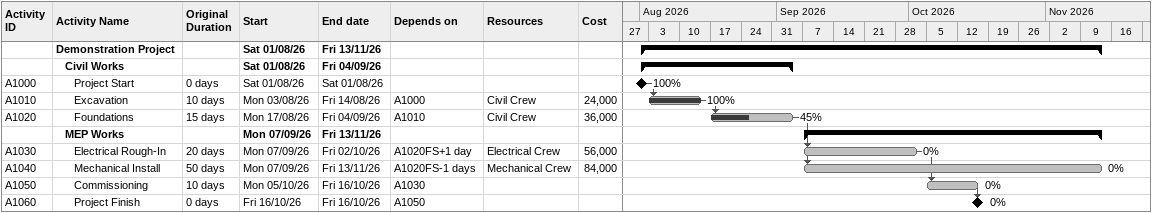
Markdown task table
| ID | Level | Task | Original duration | Start | Finish | Predecessors | Resources | % complete | Cost |
|---|---|---|---|---|---|---|---|---|---|
|  | 1 | **Demonstration Project** |  | 2026-08-01 | 2026-11-13 |  |  |  |  |
|  | 2 | **Civil Works** |  | 2026-08-01 | 2026-09-04 |  |  |  |  |
| A1000 | 3 | Project Start | 0d | 2026-08-01 | 2026-08-01 |  |  | 100 |  |
| A1010 | 3 | Excavation | 10d | 2026-08-03 | 2026-08-14 | A1000 | Civil Crew | 100 | 24000 |
| A1020 | 3 | Foundations | 15d | 2026-08-17 | 2026-09-04 | A1010 | Civil Crew | 45 | 36000 |
|  | 2 | **MEP Works** |  | 2026-09-07 | 2026-11-13 |  |  |  |  |
| A1030 | 3 | Electrical Rough-In | 20d | 2026-09-07 | 2026-10-02 | A1020FS+1d | Electrical Crew | 0 | 56000 |
| A1040 | 3 | Mechanical Install | 50d | 2026-09-07 | 2026-11-13 | A1020FS-1d | Mechanical Crew | 0 | 84000 |
| A1050 | 3 | Commissioning | 10d | 2026-10-05 | 2026-10-16 | A1030 |  | 0 |  |
| A1060 | 3 | Project Finish | 0d | 2026-10-16 | 2026-10-16 | A1050 |  | 0 |  |
